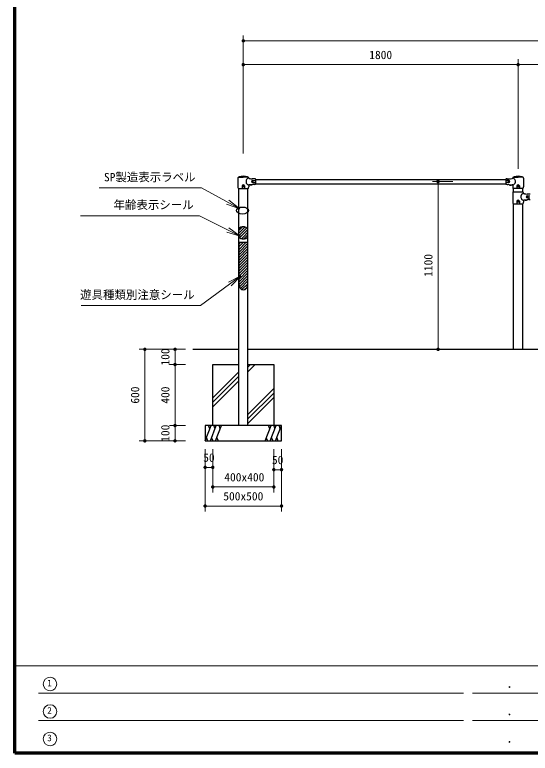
# Model space of a CAD drawing. Units: millimetres at full size, sheet at 1:30, with parts at other scales. Extents: x 450 to 12150, y 450 to 8460.
# Drawn here: x 450 to 3826, y 450 to 5292 of the extents above; entities that cross this region are included whole.
import ezdxf
from ezdxf.enums import TextEntityAlignment as Align

# ---------------------------------------------------------------- set-up
doc = ezdxf.new("R2010")
doc.units = ezdxf.units.MM
doc.header["$LTSCALE"] = 30
for name, color, linetype, lineweight in [('D-STR-DIM\u3000寸法線、寸法値', 7, 'Continuous', 13), ('D-STR-HTXT\u3000旗上げ', 7, 'Continuous', 13), ('D-STR\u3000構造物外形線', 1, 'Continuous', 25), ('D-TTL', 7, 'Continuous', 70), ('D-TTL-FRAM', 7, 'Continuous', 13), ('D-TTL-TXT', 7, 'Continuous', 13)]:
    doc.layers.add(name, color=color, linetype=linetype, lineweight=lineweight)
doc.styles.add('ＭＳ ゴシック', font='')
doc.styles.get('ＭＳ ゴシック').set_extended_font_data('MS Gothic')

# ---------------------------------------------------------------- blocks, each defined once
blk = doc.blocks.new('filled_dot')
at = {"color": 0, "linetype": 'Continuous', "lineweight": -2, "const_width": 1.25}
blk.add_lwpolyline([(-0.625, 0, 1), (0.625, 0, 1)], format="xyb", close=True, dxfattribs=at)
blk = doc.blocks.new('open_arrow')
at = {"color": 0, "linetype": 'Continuous', "lineweight": -2}
blk.add_lwpolyline([(7.5, 1.25), (0, 0), (7.5, -1.25)], dxfattribs=at)

msp = doc.modelspace()

# ---------------------------------------------------------------- linework, layer by layer
at = {"layer": 'D-STR-DIM\u3000寸法線、寸法値'}
for p, q in [((1946.71, 4381.47), (1946.71, 5157.03)), ((1946.71, 5121.03), (7346.71, 5121.03)), ((1946.71, 4381.47), (1946.71, 5000.91)), ((3746.71, 4281.47), (3746.71, 5000.91)), ((3746.71, 4381.47), (3746.71, 5000.91)), ((1946.71, 4964.91), (3746.71, 4964.91)), ((3746.71, 4964.91), (5546.71, 4964.91)), ((3318.71, 4198.47), (3186.21, 4198.47)), ((3222.21, 4198.47), (3222.21, 3098.47)), ((1567.35, 3098.47), (1265.71, 3098.47)), ((1301.71, 3098.47), (1301.71, 2498.47)), ((1567.35, 3098.47), (1463.55, 3098.47)), ((1499.55, 3098.47), (1499.55, 2998.47)), ((3368.71, 3098.47), (3186.21, 3098.47)), ((1567.35, 2998.47), (1463.55, 2998.47)), ((1567.35, 2998.47), (1463.55, 2998.47)), ((1499.55, 2998.47), (1499.55, 2598.47)), ((1567.35, 2598.47), (1463.55, 2598.47)), ((1567.35, 2598.47), (1463.55, 2598.47)), ((1499.55, 2598.47), (1499.55, 2498.47)), ((1567.35, 2498.47), (1265.71, 2498.47)), ((1567.35, 2498.47), (1463.55, 2498.47)), ((1696.71, 2444.76), (1696.71, 2288.33)), ((1696.71, 2444.76), (1696.71, 2035.06)), ((1746.71, 2444.76), (1746.71, 2288.33)), ((1746.71, 2444.76), (1746.71, 2159.89)), ((2146.71, 2444.76), (2146.71, 2159.89)), ((2146.71, 2444.76), (2146.71, 2273.03)), ((2196.71, 2444.76), (2196.71, 2273.03)), ((2196.71, 2429.76), (2196.71, 2035.06)), ((1696.71, 2324.33), (1746.71, 2324.33)), ((2146.71, 2309.03), (2196.71, 2309.03)), ((1746.71, 2195.89), (2146.71, 2195.89)), ((1696.71, 2071.06), (2196.71, 2071.06))]:
    msp.add_line(p, q, dxfattribs=at)
at = {"layer": 'D-STR-HTXT\u3000旗上げ'}
for points in [[(1923.66, 4019.6), (1672.64, 4156.62), (1660.64, 4156.62), (1002.91, 4156.62), (1476.14, 4156.62)], [(1925.08, 3839.77), (1660.13, 3974.66), (1648.13, 3974.66), (879.61, 3974.66), (1263.87, 3974.66)], [(1931.56, 3580.91), (1666.47, 3385.14), (1654.47, 3385.14), (883.69, 3385.14), (1269.08, 3385.14)]]:
    msp.add_lwpolyline(points, dxfattribs=at)
at = {"layer": 'D-STR\u3000構造物外形線'}
for p, q in [((1911.21, 4220.47), (1911.21, 4163.47)), ((1917.21, 4226.47), (1946.71, 4226.47)), ((1976.21, 4226.47), (1946.71, 4226.47)), ((1982.6, 4220.47), (1983.71, 4220.47)), ((2018.21, 4216.72), (2005.31, 4216.72)), ((2027.21, 4213.63), (2027.21, 4183.31)), ((3666.21, 4213.63), (3666.21, 4183.31)), ((3675.21, 4216.72), (3688.11, 4216.72)), ((3710.82, 4220.47), (3709.71, 4220.47)), ((3717.21, 4226.47), (3746.71, 4226.47)), ((3776.21, 4226.47), (3746.71, 4226.47)), ((3782.21, 4220.47), (3782.21, 4163.47)), ((1938.71, 4169.47), (1938.71, 4156.15)), ((1944.21, 4170.91), (1946.71, 4172.36)), ((1944.21, 4170.91), (1944.21, 4168.03)), ((1944.21, 4168.03), (1946.71, 4166.58)), ((1946.71, 4172.36), (1949.21, 4170.91)), ((1946.71, 4166.58), (1949.21, 4168.03)), ((1949.21, 4170.91), (1949.21, 4168.03)), ((1954.71, 4169.47), (1954.71, 4156.15)), ((1982.21, 4176.07), (1982.21, 4163.47)), ((1982.61, 4176.47), (1983.71, 4176.47)), ((2005.08, 4177.47), (1986.71, 4177.47)), ((1992.21, 4175.12), (1992.21, 4177.47)), ((1992.86, 4174.47), (1992.21, 4175.12)), ((2001.56, 4174.47), (1992.86, 4174.47)), ((2001.56, 4174.47), (2002.21, 4175.12)), ((2002.21, 4175.12), (2002.21, 4177.47)), ((2006.06, 4200.47), (2004.9, 4198.47)), ((2004.9, 4198.47), (2006.06, 4196.47)), ((2008.37, 4200.47), (2006.06, 4200.47)), ((2006.06, 4196.47), (2008.37, 4196.47)), ((2007.21, 4205.47), (2022.99, 4205.47)), ((2007.21, 4191.47), (2022.99, 4191.47)), ((2009.52, 4198.47), (2008.37, 4200.47)), ((2008.37, 4196.47), (2009.52, 4198.47)), ((2018.21, 4180.22), (2013.87, 4180.22)), ((2026.71, 4212.47), (3666.71, 4212.47)), ((2026.71, 4184.47), (3666.71, 4184.47)), ((3686.21, 4205.47), (3670.43, 4205.47)), ((3686.21, 4191.47), (3670.43, 4191.47)), ((3675.21, 4180.22), (3679.55, 4180.22)), ((3683.9, 4198.47), (3685.06, 4200.47)), ((3685.06, 4196.47), (3683.9, 4198.47)), ((3685.06, 4200.47), (3687.37, 4200.47)), ((3687.37, 4196.47), (3685.06, 4196.47)), ((3687.37, 4200.47), (3688.52, 4198.47)), ((3688.52, 4198.47), (3687.37, 4196.47)), ((3688.34, 4177.47), (3706.71, 4177.47)), ((3691.21, 4175.12), (3691.21, 4177.47)), ((3691.86, 4174.47), (3691.21, 4175.12)), ((3691.86, 4174.47), (3700.56, 4174.47)), ((3700.56, 4174.47), (3701.21, 4175.12)), ((3701.21, 4175.12), (3701.21, 4177.47)), ((3710.81, 4176.47), (3709.71, 4176.47)), ((3711.21, 4176.07), (3711.21, 4163.47)), ((3738.71, 4169.47), (3738.71, 4156.15)), ((3746.71, 4172.36), (3744.21, 4170.91)), ((3744.21, 4170.91), (3744.21, 4168.03)), ((3746.71, 4166.58), (3744.21, 4168.03)), ((3749.21, 4170.91), (3746.71, 4172.36)), ((3749.21, 4168.03), (3746.71, 4166.58)), ((3749.21, 4170.91), (3749.21, 4168.03)), ((3754.71, 4169.47), (3754.71, 4156.15)), ((1915.72, 4153.47), (1977.7, 4153.47)), ((1916.71, 2598.47), (1916.71, 4153.47)), ((1976.71, 2598.47), (1976.71, 4153.47)), ((3711.21, 4120.47), (3711.21, 4063.47)), ((3777.7, 4153.47), (3715.72, 4153.47)), ((3715.72, 4130.97), (3777.47, 4130.97)), ((3716.71, 4130.97), (3716.71, 4153.47)), ((3776.71, 4130.97), (3776.71, 4153.47)), ((3782.6, 4120.47), (3783.71, 4120.47)), ((3818.21, 4116.72), (3805.31, 4116.72)), ((3738.71, 4069.47), (3738.71, 4056.15)), ((3744.21, 4070.91), (3746.71, 4072.36)), ((3744.21, 4070.91), (3744.21, 4068.03)), ((3744.21, 4068.03), (3746.71, 4066.58)), ((3746.71, 4072.36), (3749.21, 4070.91)), ((3746.71, 4066.58), (3749.21, 4068.03)), ((3749.21, 4070.91), (3749.21, 4068.03)), ((3754.71, 4069.47), (3754.71, 4056.15)), ((3782.21, 4076.07), (3782.21, 4063.47)), ((3782.61, 4076.47), (3783.71, 4076.47)), ((3805.08, 4077.47), (3786.71, 4077.47)), ((3792.21, 4075.12), (3792.21, 4077.47)), ((3792.86, 4074.47), (3792.21, 4075.12)), ((3801.56, 4074.47), (3792.86, 4074.47)), ((3801.56, 4074.47), (3802.21, 4075.12)), ((3802.21, 4075.12), (3802.21, 4077.47)), ((3806.06, 4100.47), (3804.9, 4098.47)), ((3804.9, 4098.47), (3806.06, 4096.47)), ((3808.37, 4100.47), (3806.06, 4100.47)), ((3806.06, 4096.47), (3808.37, 4096.47)), ((3807.21, 4105.47), (3822.99, 4105.47)), ((3807.21, 4091.47), (3822.99, 4091.47)), ((3809.52, 4098.47), (3808.37, 4100.47)), ((3808.37, 4096.47), (3809.52, 4098.47)), ((3818.21, 4080.22), (3813.87, 4080.22)), ((3715.72, 4053.47), (3777.7, 4053.47)), ((3716.71, 3098.47), (3716.71, 4053.47)), ((3776.71, 3098.47), (3776.71, 4053.47)), ((1916.71, 3877.08), (1931.89, 3892.27)), ((1916.71, 3859.41), (1949.57, 3892.27)), ((1916.71, 3841.73), (1949.57, 3874.59)), ((1931.89, 3892.27), (1941.35, 3901.73)), ((1949.57, 3892.27), (1957.66, 3900.36)), ((1949.57, 3874.59), (1967.25, 3892.27)), ((1949.57, 3856.91), (1976.71, 3884.05)), ((1967.25, 3892.27), (1969.52, 3894.54)), ((1922.49, 3829.83), (1937.92, 3845.26)), ((1934.21, 3823.87), (1949.57, 3839.24)), ((1937.92, 3845.26), (1943.37, 3850.71)), ((1943.37, 3850.71), (1949.57, 3856.91)), ((1949.57, 3839.24), (1976.71, 3866.37)), ((1950.24, 3822.23), (1976.71, 3848.7)), ((1916.71, 3787.08), (1928.52, 3798.89)), ((1916.71, 3769.4), (1946.2, 3798.89)), ((1916.71, 3751.72), (1963.88, 3798.89)), ((1976.71, 3798.89), (1916.71, 3798.89)), ((1916.71, 3798.89), (1916.71, 3528.88)), ((1916.71, 3734.04), (1976.71, 3794.04)), ((1976.71, 3528.88), (1976.71, 3798.89)), ((1916.71, 3716.36), (1976.71, 3776.36)), ((1916.71, 3698.69), (1976.71, 3758.69)), ((1916.71, 3681.01), (1976.71, 3741.01)), ((1916.71, 3663.33), (1976.71, 3723.33)), ((1916.71, 3645.65), (1976.71, 3705.65)), ((1916.71, 3627.98), (1976.71, 3687.98)), ((1916.71, 3610.3), (1976.71, 3670.3)), ((1916.71, 3592.62), (1976.71, 3652.62)), ((1916.71, 3574.94), (1976.71, 3634.94)), ((1916.71, 3557.27), (1976.71, 3617.27)), ((1916.71, 3539.59), (1976.71, 3599.59)), ((1917.1, 3522.3), (1976.71, 3581.91)), ((1920.81, 3508.33), (1976.71, 3564.23)), ((1927.61, 3497.46), (1976.71, 3546.56)), ((1937.8, 3489.97), (1976.71, 3528.88)), ((1955.38, 3489.87), (1971.56, 3506.05)), ((1615.35, 3098.47), (1916.71, 3098.47)), ((1976.71, 3098.47), (7920.32, 3098.47)), ((1746.71, 2598.47), (1746.71, 2998.47)), ((1746.71, 2998.47), (1916.71, 2998.47)), ((1976.71, 2951.47), (2023.96, 2998.72)), ((1976.71, 2981.47), (1993.96, 2998.72)), ((1976.71, 2998.47), (2146.71, 2998.47)), ((2146.71, 2998.47), (2146.71, 2598.47)), ((1746.46, 2781.22), (1916.71, 2951.47)), ((1746.46, 2751.22), (1916.71, 2921.47)), ((1746.46, 2721.22), (1916.71, 2891.47)), ((1976.71, 2671.72), (2146.96, 2841.97)), ((1976.71, 2641.72), (2146.96, 2811.97)), ((1976.71, 2611.72), (2146.96, 2781.97)), ((2196.71, 2598.47), (1696.71, 2598.47)), ((1696.71, 2598.47), (1696.71, 2498.47)), ((1696.71, 2498.47), (1735.61, 2598.47)), ((1727.6, 2577.87), (1719.58, 2598.47)), ((1731.02, 2498.47), (1769.92, 2598.47)), ((1761.9, 2577.87), (1753.89, 2598.47)), ((1765.32, 2498.47), (1804.22, 2598.47)), ((1796.21, 2577.87), (1788.2, 2598.47)), ((2089.2, 2498.47), (2128.1, 2598.47)), ((2120.08, 2577.87), (2112.07, 2598.47)), ((2123.5, 2498.47), (2162.4, 2598.47)), ((2154.39, 2577.87), (2146.37, 2598.47)), ((2157.81, 2498.47), (2196.71, 2598.47)), ((2188.7, 2577.87), (2180.68, 2598.47)), ((2196.71, 2498.47), (2196.71, 2598.47)), ((1704.72, 2519.07), (1712.74, 2498.47)), ((1739.03, 2519.07), (1747.05, 2498.47)), ((1773.34, 2519.07), (1781.35, 2498.47)), ((2097.21, 2519.07), (2105.22, 2498.47)), ((2131.52, 2519.07), (2139.53, 2498.47)), ((2165.82, 2519.07), (2173.84, 2498.47)), ((1696.71, 2498.47), (2196.71, 2498.47))]:
    msp.add_line(p, q, dxfattribs=at)
for centre, radius in [((2007.21, 4198.47), 4), ((2007.21, 4198.47), 3.23), ((3686.21, 4198.47), 4), ((3686.21, 4198.47), 3.23), ((3807.21, 4098.47), 4), ((3807.21, 4098.47), 3.23)]:
    msp.add_circle(centre, radius, dxfattribs=at)
for centre, radius, start, end in [((1917.21, 4220.47), 6, 143.21339, 180), ((1924.42, 4215.08), 15, 107.29123, 143.21339), ((1946.71, 4143.47), 90, 72.70877, 107.29123), ((1987.25, 4199.97), 22.52, 141.37553, 158.26662), ((1984.08, 4202.52), 18.45, 122.12583, 141.42525), ((1969, 4215.08), 15, 36.78661, 72.70877), ((1982.3, 4205.44), 15.03, 90.33444, 122.28359), ((1976.21, 4220.47), 6, 3.58332, 36.78661), ((1982.6, 4220.87), 0.4, 183.58332, 270), ((1991.71, 4233.16), 15, 237.76905, 257.9232), ((2005.31, 4296.72), 80, 257.9232, 270), ((2018.21, 4191.72), 25, 72.28107, 90), ((2025.21, 4213.63), 2, 0, 72.28107), ((3668.21, 4213.63), 2, 107.71893, 180), ((3675.21, 4191.72), 25, 90, 107.71893), ((3688.11, 4296.72), 80, 270, 282.0768), ((3701.71, 4233.16), 15, 282.0768, 302.23095), ((3710.82, 4220.87), 0.4, 270, 356.41668), ((3711.12, 4205.44), 15.03, 57.71641, 89.66556), ((3717.21, 4220.47), 6, 143.21339, 176.41668), ((3724.42, 4215.08), 15, 107.29123, 143.21339), ((3709.34, 4202.52), 18.45, 38.57475, 57.87417), ((3746.71, 4143.47), 90, 72.70877, 107.29123), ((3706.17, 4199.97), 22.52, 21.73338, 38.62447), ((3769, 4215.08), 15, 36.78661, 72.70877), ((3776.21, 4220.47), 6, 0, 36.78661), ((1946.71, 4169.47), 8, 90, 180), ((1946.71, 4169.47), 5, 90, 270), ((1946.71, 4169.47), 8, 0, 90), ((1946.71, 4169.47), 5, 270, 90), ((1990.86, 4198.54), 26.41, 158.2837, 180.14906), ((1990.86, 4198.4), 26.41, 179.85094, 201.7163), ((1987.25, 4196.97), 22.52, 201.73338, 218.62447), ((1984.08, 4194.42), 18.45, 218.57475, 237.87417), ((1982.3, 4191.5), 15.03, 237.71641, 269.66556), ((1982.61, 4176.07), 0.4, 90, 180), ((1986.71, 4172.47), 5, 90, 126.8699), ((2007.21, 4198.47), 7, 90, 270), ((2005.08, 4177.87), 0.4, 270, 304.77194), ((2013.87, 4165.22), 15, 90, 124.77194), ((2018.21, 4205.22), 25, 270, 287.71893), ((2025.21, 4183.31), 2, 287.71893, 0), ((3668.21, 4183.31), 2, 180, 252.28107), ((3675.21, 4205.22), 25, 252.28107, 270), ((3679.55, 4165.22), 15, 55.22806, 90), ((3686.21, 4198.47), 7, 270, 90), ((3688.34, 4177.87), 0.4, 235.22806, 270), ((3706.71, 4172.47), 5, 53.1301, 90), ((3710.81, 4176.07), 0.4, 0, 90), ((3711.12, 4191.5), 15.03, 270.33444, 302.28359), ((3709.34, 4194.42), 18.45, 302.12583, 321.42525), ((3706.17, 4196.97), 22.52, 321.37553, 338.26662), ((3702.56, 4198.54), 26.41, 359.85094, 21.7163), ((3702.56, 4198.4), 26.41, 338.2837, 0.14906), ((3746.71, 4169.47), 8, 90, 180), ((3746.71, 4169.47), 5, 90, 270), ((3746.71, 4169.47), 8, 0, 90), ((3746.71, 4169.47), 5, 270, 90), ((1931.21, 4163.47), 20, 180, 204.31574), ((1915.72, 4156.47), 3, 204.31574, 270), ((1977.7, 4156.47), 3, 270, 335.68426), ((1962.21, 4163.47), 20, 335.68426, 0), ((3731.21, 4163.47), 20, 180, 204.31574), ((3731.21, 4120.97), 20, 155.68426, 180), ((3715.72, 4156.47), 3, 204.31574, 270), ((3715.72, 4127.97), 3, 90, 155.68426), ((3784.08, 4102.52), 18.45, 122.12583, 141.42525), ((3782.3, 4105.44), 15.03, 90.33444, 122.28359), ((3777.7, 4156.47), 3, 270, 335.68426), ((3777.7, 4127.97), 3, 24.31574, 90), ((3762.21, 4163.47), 20, 335.68426, 0), ((3762.21, 4120.97), 20, 359.71914, 24.31574), ((3782.6, 4120.87), 0.4, 183.58332, 270), ((3791.71, 4133.16), 15, 237.76905, 257.9232), ((3805.31, 4196.72), 80, 257.9232, 270), ((3818.21, 4091.72), 25, 72.28107, 90), ((3746.71, 4069.47), 8, 90, 180), ((3746.71, 4069.47), 5, 90, 270), ((3746.71, 4069.47), 4.35, 90, 270), ((3746.71, 4069.47), 8, 0, 90), ((3746.71, 4069.47), 5, 270, 90), ((3746.71, 4069.47), 4.35, 270, 90), ((3790.86, 4098.54), 26.41, 158.2837, 180.14906), ((3790.86, 4098.4), 26.41, 179.85094, 201.7163), ((3787.25, 4099.97), 22.52, 141.37553, 158.26662), ((3787.25, 4096.97), 22.52, 201.73338, 218.62447), ((3784.08, 4094.42), 18.45, 218.57475, 237.87417), ((3782.3, 4091.49), 15.03, 237.71641, 269.66556), ((3782.61, 4076.07), 0.4, 90, 180), ((3786.71, 4072.47), 5, 90, 126.8699), ((3807.21, 4098.47), 7, 90, 270), ((3805.08, 4077.87), 0.4, 270, 304.77194), ((3813.87, 4065.22), 15, 90, 124.77194), ((3818.21, 4105.22), 25, 270, 287.71893), ((3731.21, 4063.47), 20, 180, 204.31574), ((3715.72, 4056.47), 3, 204.31574, 270), ((3777.7, 4056.47), 3, 270, 335.68426), ((3762.21, 4063.47), 20, 335.68426, 0), ((1946.23, 3862.03), 40, 40.3634, 137.56539), ((1946.23, 3862.03), 40, 222.43461, 319.6366)]:
    msp.add_arc(centre, radius, start, end, dxfattribs=at)
msp.add_ellipse((1941.56, 4008.62), major_axis=(-39.5, 0), ratio=0.582278, dxfattribs=at)
msp.add_ellipse((1946.71, 3528.88), major_axis=(0, -40.75), ratio=0.736252, start_param=4.712389, end_param=7.8539816, dxfattribs=at)
at = {"layer": 'D-TTL'}
msp.add_lwpolyline([(450, 450), (450, 8460), (12150, 8460), (12150, 450)], close=True, dxfattribs=at)
at = {"layer": 'D-TTL-FRAM'}
for p, q in [((450, 1023.66), (12150, 1023.66)), ((3388.84, 843.66), (605.1, 843.66)), ((4198.84, 843.66), (3448.84, 843.66)), ((3388.84, 663.66), (605.1, 663.66)), ((4198.84, 663.66), (3448.84, 663.66))]:
    msp.add_line(p, q, dxfattribs=at)
at = {"layer": 'D-TTL-TXT'}
for centre in [(680.98, 903.79), (680.98, 723.79), (680.98, 543.79)]:
    msp.add_circle(centre, 44.42, dxfattribs=at)

# ---------------------------------------------------------------- block references
at = {"layer": 'D-STR-DIM\u3000寸法線、寸法値', "xscale": 9, "yscale": 9}
for p in [(1946.71, 5121.03), (1946.71, 4964.91), (3746.71, 4964.91), (1696.71, 2324.33), (2146.71, 2309.03), (1746.71, 2195.89), (1696.71, 2071.06)]:
    msp.add_blockref('filled_dot', p, dxfattribs=at)
for p, rotation in [((3746.71, 4964.91), 180), ((3222.21, 4198.47), 270), ((1301.71, 3098.47), 270), ((1499.55, 3098.47), 270), ((3222.21, 3098.47), 90), ((1499.55, 2998.47), 90), ((1499.55, 2998.47), 270), ((1499.55, 2598.47), 90), ((1499.55, 2598.47), 270), ((1301.71, 2498.47), 90), ((1499.55, 2498.47), 90), ((1746.71, 2324.33), 180), ((2196.71, 2309.03), 180), ((2146.71, 2195.89), 180), ((2196.71, 2071.06), 180)]:
    msp.add_blockref('filled_dot', p, dxfattribs=dict(at, rotation=rotation))
at = {"layer": 'D-STR-HTXT\u3000旗上げ', "xscale": 12, "yscale": 12}
for p, rotation in [((1923.66, 4019.6), 151.4), ((1925.08, 3839.77), 153), ((1931.56, 3580.91), 216.4)]:
    msp.add_blockref('open_arrow', p, dxfattribs=dict(at, rotation=rotation))

# ---------------------------------------------------------------- texts
at = {"layer": 'D-STR-DIM\u3000寸法線、寸法値', "style": 'ＭＳ ゴシック'}
for s, p in [('1800', (2846.71, 5029.04)), ('50', (1721.71, 2388.47)), ('50', (2171.71, 2373.16)), ('400x400', (1953.35, 2260.02)), ('500x500', (1946.71, 2135.19))]:
    msp.add_text(s, height=54.99, dxfattribs=at).set_placement(p, align=Align.MIDDLE_CENTER)
for s, p in [('1100', (3158.08, 3648.47)), ('100', (1435.42, 3048.47)), ('600', (1237.58, 2798.47)), ('400', (1435.42, 2798.47)), ('100', (1435.42, 2548.47))]:
    msp.add_text(s, height=54.99, rotation=90, dxfattribs=at).set_placement(p, align=Align.MIDDLE_CENTER)
at = {"layer": 'D-STR-HTXT\u3000旗上げ', "style": 'ＭＳ ゴシック'}
for s, p in [('SP製造表示ラベル', (1634, 4183.25)), ('年齢表示シール', (1621.5, 4001.29)), ('遊具種類別注意シール', (1627.83, 3411.77))]:
    msp.add_text(s, height=54.99, dxfattribs=at).set_placement(p, align=Align.BOTTOM_RIGHT)
at = {"layer": 'D-TTL-FRAM', "style": 'ＭＳ ゴシック'}
for p in [(3667.49, 859.26), (3667.49, 679.26), (3667.49, 499.26)]:
    msp.add_text('.', height=65.98, dxfattribs=at).set_placement(p, align=Align.BOTTOM_LEFT)
at = {"layer": 'D-TTL-TXT', "style": 'ＭＳ ゴシック'}
for s, p in [('1', (662.65, 875.28)), ('2', (662.65, 695.28)), ('3', (662.65, 515.28))]:
    msp.add_text(s, height=43.99, dxfattribs=at).set_placement(p, align=Align.BOTTOM_LEFT)

doc.saveas('drawing.dxf')
